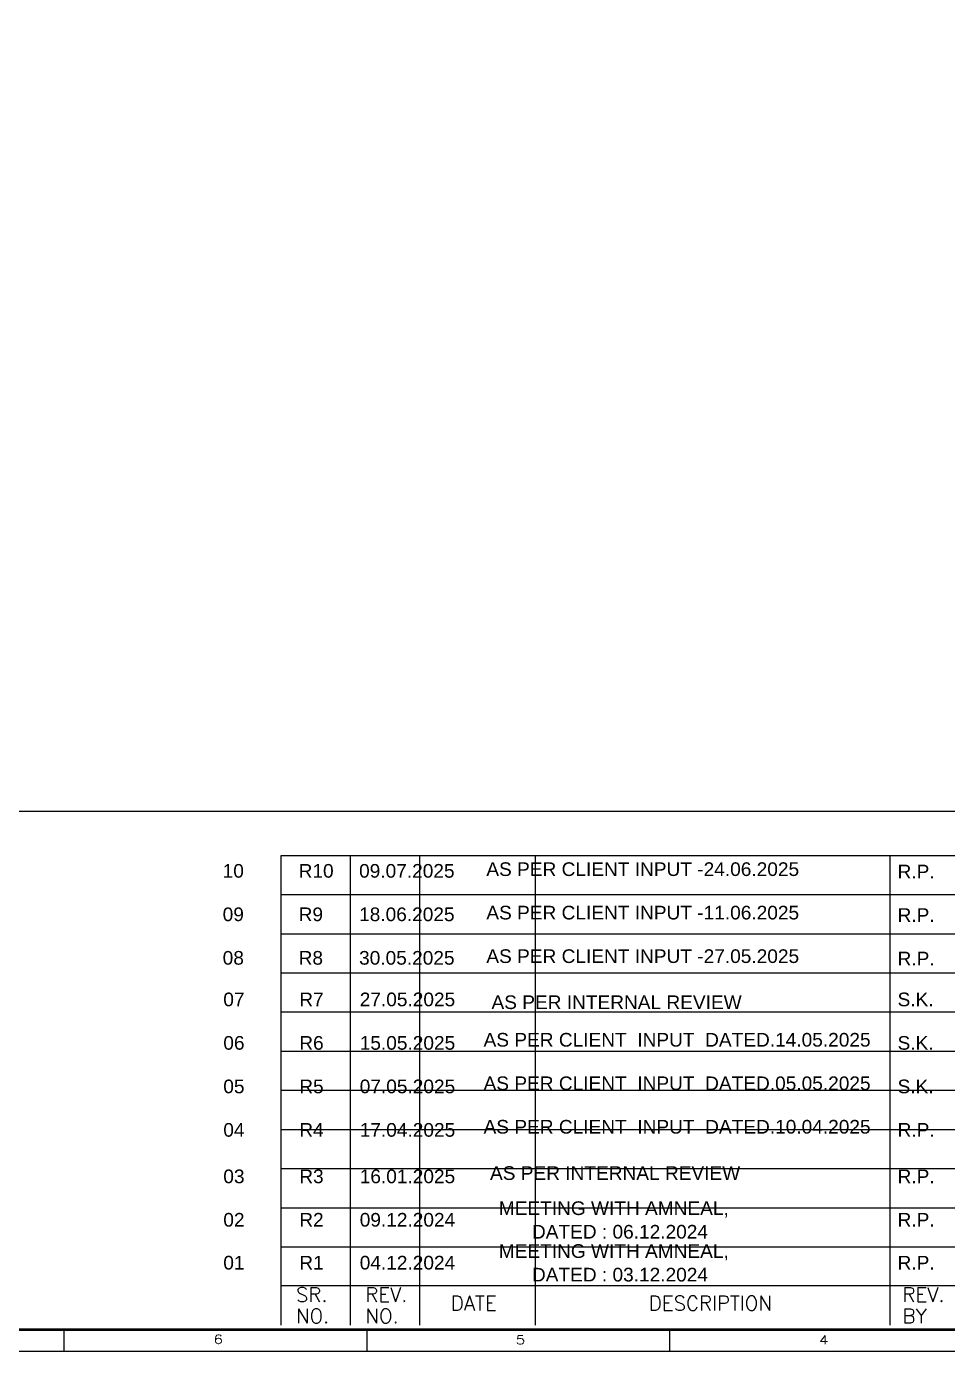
# Model space of a CAD drawing. Header units: inches. Extents: x 14435 to 21465, y 2728 to 7693.
# Drawn here: x 17950 to 19696, y 2728 to 5240 of the extents above; entities that cross this region are included whole.
import ezdxf
from ezdxf.enums import TextEntityAlignment as Align

# ---------------------------------------------------------------- set-up
doc = ezdxf.new("R2010")
doc.units = ezdxf.units.IN
doc.header["$MEASUREMENT"] = 0
for name, color, linetype in [('$PHI_TITL_3', 6, 'Continuous'), ('$PHI_TITL_4', 3, 'Continuous'), ('$phi_title', 7, 'Continuous'), ('BLOCK', 7, 'Continuous')]:
    doc.layers.add(name, color=color, linetype=linetype)
doc.styles.add('ARIAL', font='arial.ttf', dxfattribs={"height": 4})
doc.styles.add('ISO', font='isocp')
doc.styles.add('ROMANS', font='romans.shx')
doc.styles.get("Standard").update_dxf_attribs({"font": 'arial.ttf'})

# ---------------------------------------------------------------- blocks, each defined once
blk = doc.blocks.new('phi-a1praj')
at = {"color": 7}
for p, q in [((25.12, 4.97), (836.03, 4.97)), ((429.08, 0), (429.08, 4.97)), ((497.73, 0), (497.73, 4.97)), ((566.39, 0), (566.39, 4.97))]:
    blk.add_line(p, q, dxfattribs=at)
blk.add_lwpolyline([(0, 594), (841, 594), (841, 0), (0, 0)], close=True)
at = {"color": 7, "const_width": 0.597}
blk.add_lwpolyline([(836.03, 4.97), (836.03, 589.03), (25.12, 589.03), (25.12, 4.97)], close=True, dxfattribs=at)
at = {"color": 7, "style": 'ROMANS', "width": 1.25}
for s, p in [('6', (463.99, 2.77)), ('5', (532.53, 2.62)), ('4', (601.33, 2.62))]:
    blk.add_text(s, height=1.99, dxfattribs=at).set_placement(p, align=Align.MIDDLE)
at = {"style": 'ISO', "flags": 1}
for tag, p in [('$UR', (836.03, 589.03)), ('$LL', (25.12, 4.97)), ('$INSERT', (836.03, 4.97))]:
    blk.add_attdef(tag, p, '', height=2.5, dxfattribs=at)
blk = doc.blocks.new('PHI-PIDPRAJA1')
for p, q in [((-357.74, 1), (-357.74, 107.51)), ((-357.74, 107.51), (-188.3, 107.51)), ((-357.74, 98.64), (-188.3, 98.64)), ((-357.74, 89.76), (-188.3, 89.76)), ((-357.74, 80.88), (-188.3, 80.88)), ((-357.74, 72.01), (-188.3, 72.01)), ((-357.74, 63.13), (-188.3, 63.13)), ((-357.74, 54.26), (-188.3, 54.26)), ((-357.74, 45.38), (-188.3, 45.38)), ((-357.74, 36.5), (-188.3, 36.5)), ((-357.74, 27.63), (-188.3, 27.63)), ((-357.74, 18.75), (-188.3, 18.75)), ((-357.74, 10), (-188.3, 10))]:
    blk.add_line(p, q)
at = {"layer": 'BLOCK', "color": 7}
for p, q in [((-342.01, 1), (-342.01, 107.51)), ((-326.29, 1), (-326.29, 107.51)), ((-300.08, 1), (-300.08, 107.51)), ((-219.75, 107.51), (-219.75, 1)), ((-357.74, 1), (-357.74, 98.64))]:
    blk.add_line(p, q, dxfattribs=at)
at = {"layer": '$PHI_TITL_4'}
for tag, height, p in [('SO_REF_NO', 2.5, (-139.42, 80.66)), ('CUSTOMER1', 2.5, (-139.42, 51.38)), ('CONSULTANT', 2.5, (-124.94, 37.14)), ('DRAWN', 2.5, (-149.89, 26.98)), ('DRAWN_DATE', 2.5, (-122.16, 26.98)), ('DESCRIPTION_1', 2.5, (-62.48, 25.99)), ('CHECKED', 2.5, (-149.89, 20.22)), ('CHECK_DATE', 2.5, (-122.16, 20.22)), ('DESCRIPTION_2', 2.5, (-62.48, 20.99)), ('DESCRIPTION_3', 2.5, (-62.48, 15.99)), ('APPROVED', 2.5, (-149.89, 12.99)), ('APPR_DATE', 2.5, (-122.16, 12.99)), ('INT_DRAWINGNO', 3.5, (-24.79, 4.05)), ('PROJECT_NO', 2.5, (-175.03, 2.69)), ('SHEET', 2.5, (-121.75, 2.69))]:
    blk.add_attdef(tag, text='', height=height, dxfattribs=at).set_placement(p, align=Align.MIDDLE)
at = {"layer": '$PHI_TITL_4', "flags": 1}
blk.add_attdef('$REVTABLE', (-357.74, 10), '', height=2.25, dxfattribs=at)
at = {"color": 7, "style": 'ROMANS'}
for s, height, p in [('SR.', 3.276, (-354.42, 6.27)), ('REV.', 3.276, (-338.69, 6.27)), ('REV.', 3.276, (-216.86, 6.27)), ('DATE', 3.276, (-319.29, 4.34)), ('DESCRIPTION', 3.2762, (-274.39, 4.34)), ('NO.', 3.276, (-354.42, 1.44)), ('NO.', 3.276, (-338.69, 1.44)), ('BY', 3.276, (-216.86, 1.44))]:
    blk.add_text(s, height=height, dxfattribs=at).set_placement(p)
at = {"style": 'ROMANS', "flags": 12}
blk.add_attdef('NTS', (-157.61, 1.42), '', height=2.5, dxfattribs=at)

msp = doc.modelspace()

# ---------------------------------------------------------------- linework, layer by layer
msp.add_line((14644.7, 3752.5), (21423.1, 3752.5))

# ---------------------------------------------------------------- block references
at = {"layer": '$PHI_TITL_3', "lineweight": 0, "xscale": 8.359038904379775, "yscale": 8.359038904379775, "zscale": 8.359038904379775}
msp.add_blockref('PHI-PIDPRAJA1', (21423.1, 2769.7), dxfattribs=at)
at = {"layer": '$phi_title', "lineweight": 0, "xscale": 8.359038904379775, "yscale": 8.359038904379775, "zscale": 8.359038904379775}
msp.add_blockref('phi-a1praj', (14434.7, 2728.1), dxfattribs=at)

# ---------------------------------------------------------------- texts
at = {"width": 1069.988, "attachment_point": 1, "style": 'ARIAL'}
for s, insert, char_height in [('10', (18321.6, 3652.1), 25.89), ('R10', (18465.6, 3652.1), 25.89), ('09.07.2025', (18580.2, 3652.1), 25.89), ('AS PER CLIENT INPUT -24.06.2025', (18821.4, 3655.3), 25.893), ('R.P.', (19601, 3650.8), 25.89), ('09', (18321.6, 3569.7), 25.89), ('R9', (18465.6, 3569.7), 25.89), ('18.06.2025', (18580.2, 3569.7), 25.89), ('AS PER CLIENT INPUT -11.06.2025', (18821.4, 3572.9), 25.893), ('R.P.', (19601, 3568.3), 25.89), ('08', (18321.6, 3487.2), 25.89), ('R8', (18465.6, 3487.2), 25.89), ('30.05.2025', (18580.2, 3487.2), 25.89), ('AS PER CLIENT INPUT -27.05.2025', (18821.4, 3490.4), 25.893), ('R.P.', (19601, 3485.9), 25.89), ('07', (18322.8, 3408.4), 25.89), ('R7', (18466.8, 3408.4), 25.89), ('27.05.2025', (18581.4, 3408.4), 25.89), ('AS PER INTERNAL REVIEW', (18831.2, 3403.1), 25.893), ('S.K.', (19601, 3408.4), 25.89), ('06', (18322.8, 3326), 25.89), ('R6', (18466.8, 3326), 25.89), ('15.05.2025', (18581.4, 3326), 25.89), ('AS PER CLIENT  INPUT  DATED.14.05.2025', (18816.2, 3331.9), 25.893), ('S.K.', (19601, 3326), 25.89), ('05', (18322.8, 3243.5), 25.89), ('R5', (18466.8, 3243.5), 25.89), ('07.05.2025', (18581.4, 3243.5), 25.89), ('AS PER CLIENT  INPUT  DATED.05.05.2025', (18816.2, 3249.4), 25.893), ('S.K.', (19601, 3243.5), 25.89), ('AS PER CLIENT  INPUT  DATED.10.04.2025', (18816.2, 3167), 25.893), ('04', (18322.8, 3161.1), 25.89), ('R4', (18466.8, 3161.1), 25.89), ('17.04.2025', (18581.4, 3161.1), 25.89), ('R.P.', (19601, 3161.1), 25.89), ('03', (18322.8, 3073), 25.89), ('R3', (18466.8, 3073), 25.89), ('16.01.2025', (18581.4, 3073), 25.89), ('AS PER INTERNAL REVIEW', (18828.4, 3079.2), 25.893), ('R.P.', (19601, 3073), 25.89), ('02', (18322.8, 2990.7), 25.89), ('R2', (18466.8, 2990.7), 25.89), ('09.12.2024', (18581.4, 2990.7), 25.89), ('MEETING WITH AMNEAL, ', (18845, 3012.7), 25.893), ('R.P.', (19601, 2990.7), 25.89), ('DATED : 06.12.2024', (18907.9, 2968), 25.893), ('MEETING WITH AMNEAL, ', (18845, 2931.4), 25.893), ('01', (18322.8, 2909.4), 25.89), ('R1', (18466.8, 2909.4), 25.89), ('04.12.2024', (18581.4, 2909.4), 25.89), ('R.P.', (19601, 2909.4), 25.89), ('DATED : 03.12.2024', (18907.9, 2886.7), 25.893)]:
    msp.add_mtext(s, dxfattribs=dict(at, insert=insert, char_height=char_height))

doc.saveas('drawing.dxf')
